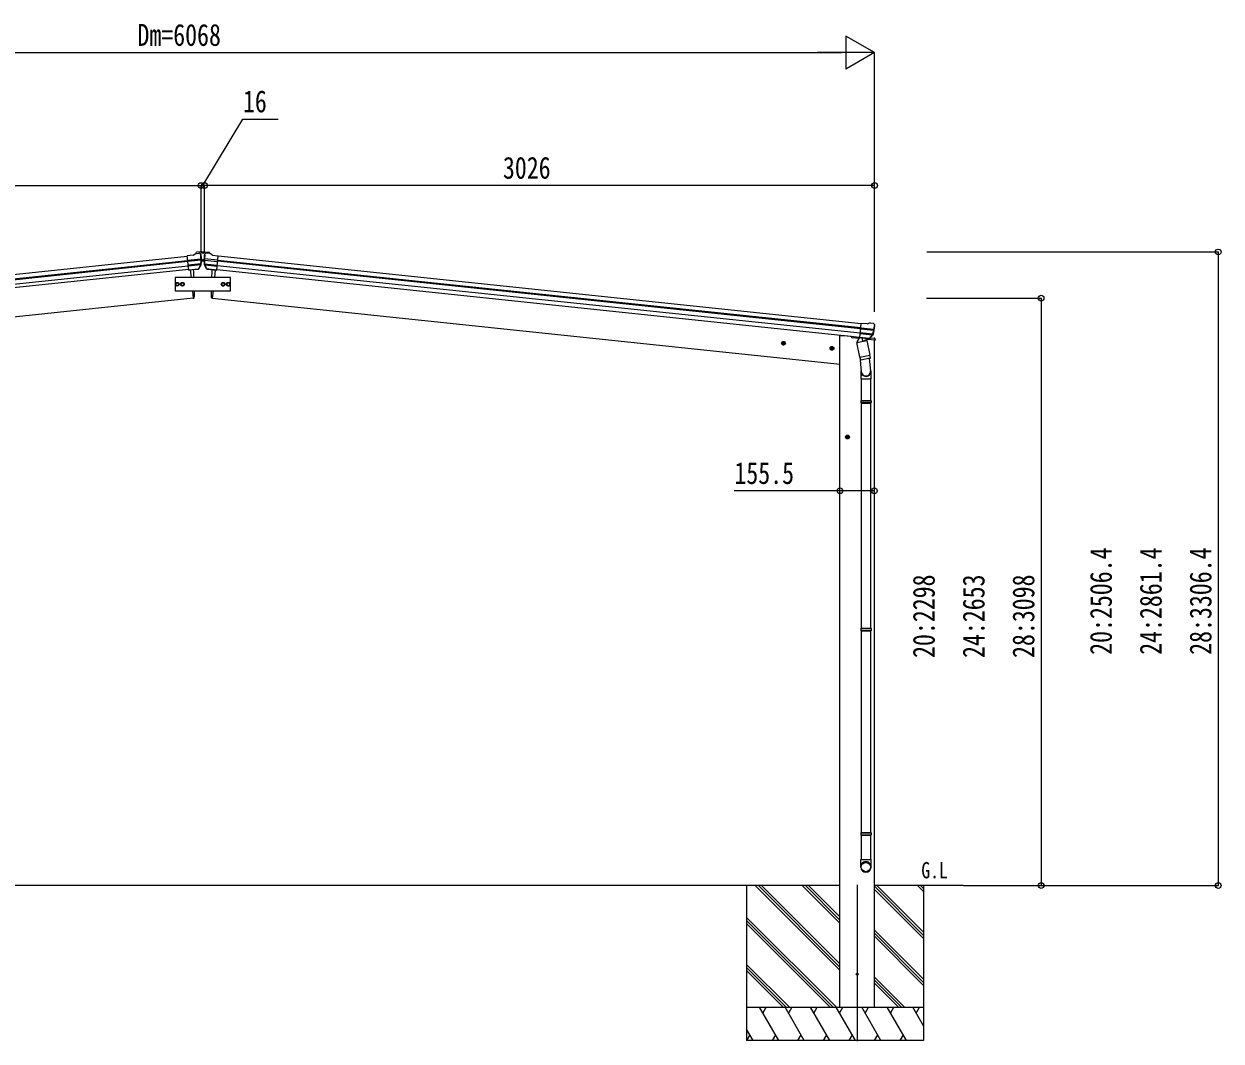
# Model space of a CAD drawing. Units: millimetres, scale not verified. Extents: x -12615 to 12615, y -8910 to 8910.
# Drawn here: x -7137 to -1730, y -4471 to 122 of the extents above; entities that cross this region are included whole.
import ezdxf
from ezdxf.enums import TextEntityAlignment as Align

# ---------------------------------------------------------------- set-up
doc = ezdxf.new("R2010")
doc.units = ezdxf.units.MM
doc.header["$LTSCALE"] = 30
for name, color, linetype in [('0-2_USER1', 3, 'Continuous'), ('0-3_YKK_12', 2, 'Continuous'), ('0-4_YKK_13', 4, 'Continuous'), ('0-5_YKK_A1', 4, 'Continuous'), ('0-6_YKK_D', 6, 'Continuous')]:
    doc.layers.add(name, color=color, linetype=linetype)
doc.styles.add('ＭＳ ゴシック', font='')
doc.styles.get('ＭＳ ゴシック').set_extended_font_data('MS Gothic')

msp = doc.modelspace()

# ---------------------------------------------------------------- linework, layer by layer
at = {"layer": '0-3_YKK_12'}
msp.add_line((-3373.67, -3766.39), (-3373.67, -4471.39), dxfattribs=at)
at = {"layer": '0-4_YKK_13'}
for p, q in [((-6333.43, -906.54), (-6357.57, -908.65)), ((-6346.73, -913.08), (-6346.74, -913.08)), ((-6343.07, -914.17), (-6343.07, -914.17)), ((-6343.07, -914.17), (-6338.75, -917.67)), ((-6338.75, -917.67), (-6337.89, -918.36)), ((-6333.43, -906.54), (-6325.43, -906.54)), ((-6328.17, -911.26), (-6327.33, -911.26)), ((-6325.43, -906.54), (-6301.29, -908.65)), ((-6320.53, -917.67), (-6321.39, -918.36)), ((-6316.21, -914.17), (-6320.53, -917.67)), ((-6316.21, -914.17), (-6316.21, -914.17)), ((-6312.55, -913.08), (-6312.54, -913.08)), ((-6297.93, -914.48), (-6301.29, -908.65)), ((-6297.93, -914.69), (-6297.93, -914.48)), ((-6373.05, -921.88), (-6399.57, -924.67)), ((-6392.79, -989.22), (-6399.57, -924.67)), ((-6397.41, -945.2), (-6337.67, -938.92)), ((-6337.19, -944.79), (-6396.8, -951.05)), ((-6338.03, -961.54), (-6395.07, -967.54)), ((-6339.42, -966.2), (-6394.6, -972)), ((-6347.98, -982.78), (-6338.53, -964.48)), ((-6346.93, -983.21), (-6336.81, -964.95)), ((-6336.5, -922.06), (-6336.81, -920.21)), ((-6335.45, -948.04), (-6323.41, -948.04)), ((-6328.17, -943.96), (-6327.33, -943.96)), ((-6322.78, -922.06), (-6322.47, -920.21)), ((-6312.35, -983.21), (-6322.47, -964.95)), ((-6322.08, -944.79), (-6262.48, -951.05)), ((-6261.87, -945.2), (-6321.6, -938.92)), ((-6321.25, -961.54), (-6264.21, -967.54)), ((-6311.3, -982.78), (-6320.75, -964.48)), ((-6319.86, -966.2), (-6264.68, -972)), ((-6286.23, -921.88), (-6259.71, -924.67)), ((-6266.49, -989.22), (-6259.71, -924.67)), ((-6349.43, -984.44), (-6392.81, -989)), ((-6392.79, -989.22), (-6382.84, -988.18)), ((-6385.9, -988.5), (-6382.24, -1023.33)), ((-6382.84, -988.18), (-6382.57, -988.24)), ((-6382.57, -988.24), (-6357.24, -985.58)), ((-6357.24, -985.58), (-6356.98, -985.46)), ((-6356.98, -985.46), (-6349.29, -984.65)), ((-6302.3, -985.46), (-6309.99, -984.65)), ((-6309.85, -984.44), (-6266.47, -989)), ((-6302.04, -985.58), (-6302.3, -985.46)), ((-6276.71, -988.24), (-6302.04, -985.58)), ((-6273.37, -988.5), (-6277.04, -1023.33)), ((-6276.44, -988.18), (-6276.71, -988.24)), ((-6266.49, -989.22), (-6276.44, -988.18)), ((-6375.94, -1083.33), (-6372.51, -1115.89)), ((-6372.51, -1115.89), (-6370.46, -1115.6)), ((-6286.76, -1115.89), (-6288.82, -1115.6)), ((-6283.34, -1083.33), (-6286.76, -1115.89)), ((-3362.41, -1294.45), (-3355.62, -1229.9)), ((-3329.1, -1232.69), (-3355.62, -1229.9)), ((-3301.53, -1229.55), (-3301.53, -1229.55)), ((-3298.17, -1231.38), (-3298.17, -1231.38)), ((-3298.17, -1231.38), (-3294.67, -1235.7)), ((-3294.67, -1235.7), (-3293.98, -1236.56)), ((-3293.39, -1240.46), (-3293.31, -1238.59)), ((-3400.65, -1287.51), (-3400.23, -1290.74)), ((-3366.53, -1298.13), (-3395.79, -1295.06)), ((-3363.17, -1293.06), (-3374.37, -1309.98)), ((-3362.24, -1292.87), (-3363.17, -1293.06)), ((-3362.41, -1294.45), (-3352.46, -1295.5)), ((-3319.01, -1298.79), (-3362.38, -1294.23)), ((-3305.42, -1283.03), (-3360.6, -1277.23)), ((-3358.86, -1294.92), (-3360.43, -1294.75)), ((-3303.1, -1278.76), (-3360.13, -1272.77)), ((-3321.32, -1298.86), (-3358.86, -1294.92)), ((-3298.79, -1262.55), (-3358.4, -1256.28)), ((-3357.78, -1250.43), (-3298.04, -1256.71)), ((-3352.72, -1295.95), (-3349.8, -1310.3)), ((-3352.46, -1295.5), (-3352.21, -1295.62)), ((-3352.21, -1295.62), (-3326.88, -1298.28)), ((-3317.24, -1297.47), (-3304.2, -1281.53)), ((-3316.3, -1298.11), (-3302.61, -1282.35)), ((-3313.19, -1294.69), (-3296.34, -1296.46)), ((-3374.62, -1316.52), (-3329.74, -1307.39)), ((-3361.26, -1382.18), (-3374.62, -1316.52)), ((-3374.37, -1309.98), (-3373.1, -1316.21)), ((-3323.58, -1301.19), (-3348.33, -1310.94)), ((-3331.92, -1304.47), (-3331.26, -1307.7)), ((-3329.74, -1307.39), (-3316.38, -1373.05)), ((-3326.88, -1298.28), (-3326.61, -1298.22)), ((-3326.61, -1298.22), (-3318.91, -1299.02)), ((-3292.78, -1305.89), (-3326.51, -1302.34)), ((-3323.12, -1299.33), (-3322.97, -1300.06)), ((-3319.76, -1299.03), (-3321.32, -1298.86)), ((-3293.68, -1299.05), (-3292.78, -1305.89)), ((-3361.7, -1380.04), (-3355.05, -1447.78)), ((-3361.26, -1382.18), (-3316.38, -1373.05)), ((-3361.25, -1382.17), (-3358.71, -1394.65)), ((-3315.45, -1387.65), (-3356.41, -1395.99)), ((-3318.79, -1388.33), (-3313.23, -1444.06)), ((-3313.9, -1385.29), (-3316.4, -1373.05)), ((-3314.12, -1386.69), (-3314.12, -1386.69)), ((-3357.08, -1446.56), (-3357.08, -1481.22)), ((-3311.08, -1481.22), (-3311.08, -1446.87)), ((-3357.08, -1481.22), (-3311.08, -1481.22)), ((-3355.08, -1481.22), (-3355.08, -1577.96)), ((-3313.08, -1481.22), (-3313.08, -1577.96)), ((-3357.08, -1579.96), (-3356.08, -1577.96)), ((-3357.08, -1579.96), (-3311.08, -1579.96)), ((-3357.08, -1579.96), (-3357.08, -1587.96)), ((-3357.08, -1587.96), (-3311.08, -1587.96)), ((-3357.08, -1587.96), (-3356.08, -1589.96)), ((-3356.08, -1577.96), (-3312.08, -1577.96)), ((-3356.08, -1589.96), (-3312.08, -1589.96)), ((-3355.08, -1589.96), (-3355.08, -2606.65)), ((-3313.08, -1589.96), (-3313.08, -2606.65)), ((-3311.08, -1579.96), (-3312.08, -1577.96)), ((-3357.08, -2608.65), (-3356.08, -2606.65)), ((-3357.08, -2608.65), (-3311.08, -2608.65)), ((-3357.08, -2608.65), (-3357.08, -2616.65)), ((-3357.08, -2616.65), (-3311.08, -2616.65)), ((-3357.08, -2616.65), (-3356.08, -2618.65)), ((-3356.08, -2606.65), (-3312.08, -2606.65)), ((-3356.08, -2618.65), (-3312.08, -2618.65)), ((-3355.08, -2618.65), (-3355.08, -3529.34)), ((-3313.08, -2618.65), (-3313.08, -3529.34)), ((-3311.08, -2608.65), (-3312.08, -2606.65)), ((-3357.08, -3531.34), (-3356.08, -3529.34)), ((-3357.08, -3531.34), (-3311.08, -3531.34)), ((-3357.08, -3531.34), (-3357.08, -3539.34)), ((-3357.08, -3539.34), (-3311.08, -3539.34)), ((-3357.08, -3539.34), (-3356.08, -3541.34)), ((-3356.08, -3529.34), (-3312.08, -3529.34)), ((-3356.08, -3541.34), (-3312.08, -3541.34)), ((-3355.08, -3541.34), (-3355.08, -3651.34)), ((-3313.08, -3541.34), (-3313.08, -3651.34)), ((-3311.08, -3531.34), (-3312.08, -3529.34)), ((-3357.08, -3685.48), (-3357.08, -3651.34)), ((-3357.08, -3651.34), (-3311.08, -3651.34)), ((-3311.08, -3685.48), (-3311.08, -3651.34))]:
    msp.add_line(p, q, dxfattribs=at)
for points in [[(-6373.05, -921.88), (-6361.45, -914.91), (-6361.45, -914.91)], [(-6360.93, -914.66), (-6360.93, -914.48), (-6357.57, -908.65)], [(-6360.22, -914.5), (-6360.22, -914.5), (-6346.74, -913.08)], [(-6330.69, -910.42), (-6331.53, -910.42), (-6331.53, -911.26), (-6330.69, -911.26)], [(-6329.01, -909.58), (-6329.01, -908.74), (-6329.85, -908.74), (-6329.85, -909.58)], [(-6329.85, -912.1), (-6329.85, -912.94), (-6329.01, -912.94), (-6329.01, -912.1)], [(-6327.33, -911.26), (-6327.33, -910.42), (-6328.17, -910.42)], [(-6299.06, -914.5), (-6299.06, -914.5), (-6312.54, -913.08)], [(-6286.23, -921.88), (-6297.83, -914.91), (-6297.83, -914.91)], [(-6330.69, -943.12), (-6331.53, -943.12), (-6331.53, -943.96), (-6330.69, -943.96)], [(-6329.01, -942.28), (-6329.01, -941.44), (-6329.85, -941.44), (-6329.85, -942.28)], [(-6329.85, -944.8), (-6329.85, -945.64), (-6329.01, -945.64), (-6329.01, -944.8)], [(-6327.33, -943.96), (-6327.33, -943.12), (-6328.17, -943.12)], [(-3329.1, -1232.69), (-3316.31, -1228.28), (-3316.31, -1228.28)], [(-3315.02, -1228.13), (-3315.02, -1228.13), (-3301.53, -1229.55)], [(-3311.08, -1579.96), (-3311.08, -1587.96), (-3312.08, -1589.96)], [(-3311.08, -2608.65), (-3311.08, -2616.65), (-3312.08, -2618.65)], [(-3311.08, -3531.34), (-3311.08, -3539.34), (-3312.08, -3541.34)]]:
    msp.add_lwpolyline(points, dxfattribs=at)
for points in [[(-6204.64, -1083.33), (-6204.64, -1023.33), (-6454.64, -1023.33), (-6454.64, -1083.33)], [(-6452.64, -1053.34), (-6448.89, -1046.84), (-6441.39, -1046.84), (-6437.63, -1053.34), (-6441.39, -1059.84), (-6448.89, -1059.84)], [(-6429.14, -1053.34), (-6425.39, -1046.84), (-6417.89, -1046.84), (-6414.13, -1053.34), (-6417.89, -1059.84), (-6425.39, -1059.84)], [(-6230.13, -1053.33), (-6233.89, -1046.83), (-6241.39, -1046.83), (-6245.14, -1053.33), (-6241.39, -1059.83), (-6233.89, -1059.83)], [(-6206.63, -1053.33), (-6210.39, -1046.83), (-6217.89, -1046.83), (-6221.64, -1053.33), (-6217.89, -1059.83), (-6210.39, -1059.83)]]:
    msp.add_lwpolyline(points, close=True, dxfattribs=at)
for centre, radius in [((-6329.43, -910.84), 3.5), ((-6329.43, -943.54), 3.5), ((-6445.14, -1053.34), 8.5), ((-6445.14, -1053.34), 7.7), ((-6445.14, -1053.34), 6.5), ((-6421.64, -1053.34), 8.5), ((-6421.64, -1053.34), 7.7), ((-6421.64, -1053.34), 6.5), ((-6237.64, -1053.33), 8.5), ((-6237.64, -1053.33), 7.7), ((-6237.64, -1053.33), 6.5), ((-6214.14, -1053.33), 8.5), ((-6214.14, -1053.33), 7.7), ((-6214.14, -1053.33), 6.5), ((-3373.67, -4168.89), 4.5)]:
    msp.add_circle(centre, radius, dxfattribs=at)
for centre, radius, start, end in [((-6359.9, -917.48), 3, 96.02369, 120.97631), ((-6346.21, -918.05), 5, 51.04426, 95.95574), ((-6330.69, -909.58), 0.84, 270, 0), ((-6330.69, -912.1), 0.84, 0, 90), ((-6328.17, -909.58), 0.84, 180, 270), ((-6328.17, -912.1), 0.84, 90, 180), ((-6313.07, -918.05), 5, 84.04426, 128.95574), ((-6299.37, -917.48), 3, 59.02369, 83.97631), ((-6530.05, -943.71), 192.44, 1.4271, 6.57578), ((-6341.2, -963.1), 3, 332.69111, 354.20009), ((-6537.39, -943.18), 200.2, 354.20009, 359.53883), ((-6292.4, -936.81), 45.32, 182.67122, 185.64518), ((-6337.01, -946.13), 1.35, 95.1605, 97.91927), ((-6334.4, -944.57), 2.74, 179.02151, 184.43412), ((-6339.43, -963.5), 3, 331, 354.13916), ((-6537.39, -943.18), 202, 354.13916, 6), ((-6330.69, -942.28), 0.84, 270, 0), ((-6330.69, -944.8), 0.84, 0, 90), ((-6328.17, -942.28), 0.84, 180, 270), ((-6328.17, -944.8), 0.84, 90, 180), ((-6121.89, -943.18), 202, 174, 185.86084), ((-6319.85, -963.5), 3, 185.86084, 209), ((-6324.88, -944.57), 2.74, 355.56588, 0.97849), ((-6322.27, -946.13), 1.35, 82.08073, 84.8395), ((-6121.89, -943.18), 200.2, 180.46117, 185.79991), ((-6366.88, -936.81), 45.32, 354.35482, 357.32878), ((-6129.22, -943.71), 192.44, 173.42422, 178.5729), ((-6318.08, -963.1), 3, 185.79991, 207.30889), ((-7267.12, -1075.68), 900, 3.33427, 5.64987), ((-6349.55, -981.76), 2.99, 285.2717, 331.00739), ((-6309.73, -981.76), 2.99, 208.99261, 254.7283), ((-5392.16, -1075.68), 900, 174.35013, 176.66573), ((-6370.88, -1112.63), 3, 278, 357.63919), ((-7267.12, -1075.68), 900, 357.63919, 359.51266), ((-5392.16, -1075.68), 900, 180.48734, 182.36081), ((-6288.4, -1112.63), 3, 182.36081, 262), ((-3315.33, -1231.12), 3, 84.02369, 108.97631), ((-3494.28, -1219.35), 202, 342.13916, 354), ((-3302.06, -1234.52), 5, 39.04426, 83.95574), ((-3487.21, -1221.4), 192.44, 349.4271, 354.57578), ((-3395.27, -1290.09), 5, 187.5, 264), ((-3360.37, -1294.26), 0.5, 228.73754, 264), ((-3353.31, -1296.11), 0.604, 15.29405, 86.90158), ((-3306.52, -1279.63), 3, 320.69111, 342.20009), ((-3494.28, -1219.35), 200.2, 342.20009, 347.53883), ((-3304.87, -1280.38), 3, 319, 342.13916), ((-3298.89, -1263.9), 1.35, 83.1605, 85.91927), ((-3296.02, -1262.91), 2.74, 167.02151, 172.43412), ((-3253.32, -1264.05), 45.32, 170.67122, 173.64518), ((-3296.65, -1299.45), 3, 7.5, 84), ((-3348.81, -1310.02), 1.03, 195.53431, 297.46103), ((-3323.95, -1300.26), 1, 291.5, 11.5), ((-3322.63, -1299.23), 0.5, 84, 191.5), ((-3319.71, -1298.53), 0.5, 264, 299.26246), ((-3318.56, -1296.14), 2.99, 273.2717, 319.00739), ((-3356.81, -1394.03), 2, 198.03157, 281.5), ((-3315.85, -1385.69), 2, 281.5, 330.09038), ((-3315.81, -1385.72), 1.95, 330.02234, 12.45983), ((-3341.08, -1446.87), 30, 0, 2.54858)]:
    msp.add_arc(centre, radius, start, end, dxfattribs=at)
for centre, major_axis, ratio, start_param, end_param in [((-6338.76, -921.67), (-0.87, 5.91), 0.020485, 0.671432, 1.5691306), ((-6344.15, -917.15), (5.88, -1.31), 0.24881, 0.460585, 0.4641038), ((-6339.77, -920.7), (-2.34, 1.9), 0.995767, 3.9859716, 4.712389), ((-6319.5, -920.7), (2.34, 1.9), 0.995767, 1.5707963, 2.2972137), ((-6315.13, -917.15), (-5.88, -1.31), 0.24881, 5.8190815, 5.8226003), ((-6320.52, -921.67), (0.87, 5.91), 0.020485, 4.7140547, 5.6117533), ((-6535.08, -965.12), (-20.92, 199.05), 0.994373, 4.7113789, 4.7277536), ((-6124.19, -965.12), (20.92, 199.05), 0.994373, 1.5554317, 1.5718064), ((-6349.75, -981.46), (-0.11, 3), 0.642905, 3.2459383, 4.203928), ((-6349.61, -981.66), (1.66, -2.51), 0.997631, 5.8041905, 5.8929484), ((-6349.68, -981.55), (3.53, -2.11), 0.650902, 5.2561448, 5.3289554), ((-6347.31, -981.2), (1.08, 3.13), 0.040856, 2.1135035, 2.1416249), ((-6311.97, -981.2), (-1.08, 3.13), 0.040856, 4.1415604, 4.1696818), ((-6309.53, -981.46), (0.11, 3), 0.642905, 2.0792573, 3.037247), ((-6309.6, -981.55), (-3.53, -2.11), 0.650902, 0.9542299, 1.0270405), ((-6309.67, -981.66), (-1.66, -2.51), 0.997631, 0.3902369, 0.4789948), ((-3295.52, -1239.61), (0.38, 5.97), 0.020485, 0.671432, 1.5691306), ((-3299.85, -1234.07), (5.48, -2.51), 0.24881, 0.460585, 0.4641038), ((-3296.31, -1238.45), (-1.9, 2.34), 0.995767, 3.9859716, 4.712389), ((-3318.69, -1295.81), (0.51, 2.96), 0.642905, 3.2459383, 4.203928), ((-3316.26, -1296.06), (1.71, 2.84), 0.040856, 2.1135035, 2.1416249), ((-3496.59, -1241.3), (20.92, 199.05), 0.994373, 4.7113789, 4.7277536), ((-3318.61, -1296.03), (1.1, -2.8), 0.997631, 5.8041905, 5.8929484), ((-3318.65, -1295.91), (3.02, -2.79), 0.650902, 5.2561448, 5.3289554), ((-3334.08, -1446.56), (-23, 0), 0.996195, 5.9588909, 9.9444346), ((-3334.08, -1446.56), (-21, 0), 0.996195, 0.0583862, 3.2616355), ((-3334.08, -3683.74), (23, 0), 0.996195, 6.2831853, 9.424778), ((-3334.08, -3685.48), (23, 0), 0.996195, 6.2831853, 9.424778), ((-3334.08, -3685.48), (0, -23.43), 0.981806, 4.712389, 7.8539816)]:
    msp.add_ellipse(centre, major_axis=major_axis, ratio=ratio, start_param=start_param, end_param=end_param, dxfattribs=at)
msp.add_ellipse((-3334.08, -3685.48), major_axis=(-21, 0), ratio=0.996195, dxfattribs=at)
at = {"layer": '0-5_YKK_A1'}
for p, q in [((-9303.45, -1231.89), (-6399.36, -926.66)), ((-9301.46, -1250.79), (-6397.38, -945.55)), ((-9301.03, -1254.96), (-6396.94, -949.73)), ((-9298.93, -1274.82), (-6394.85, -969.59)), ((-3360.35, -1274.82), (-6264.43, -969.59)), ((-3358.25, -1254.96), (-6262.34, -949.73)), ((-3357.82, -1250.79), (-6261.9, -945.55)), ((-3355.83, -1231.89), (-6259.92, -926.66)), ((-6393.09, -986.33), (-9297.17, -1291.56)), ((-6385.9, -988.5), (-6382.24, -1023.33)), ((-6273.37, -988.5), (-6277.04, -1023.33)), ((-6266.19, -986.33), (-3362.1, -1291.56)), ((-6372.51, -1115.89), (-9208.35, -1413.95)), ((-6375.94, -1083.33), (-6372.51, -1115.89)), ((-6283.34, -1083.33), (-6286.76, -1115.89)), ((-6286.76, -1115.89), (-3450.92, -1413.95)), ((-3716.37, -1318.68), (-3696.48, -1320.77)), ((-3712.5, -1315.31), (-3705.64, -1312.26)), ((-3707.47, -1329.67), (-3705.38, -1309.78)), ((-3700.35, -1324.14), (-3707.21, -1327.19)), ((-3705.64, -1312.26), (-3699.57, -1316.67)), ((-3699.57, -1316.67), (-3700.35, -1324.14)), ((-3497.58, -1341.67), (-3477.68, -1343.77)), ((-3493.7, -1338.31), (-3486.85, -1335.26)), ((-3488.68, -1352.67), (-3486.58, -1332.77)), ((-3481.56, -1347.13), (-3488.41, -1350.18)), ((-3486.85, -1335.26), (-3480.77, -1339.67)), ((-3480.77, -1339.67), (-3481.56, -1347.13)), ((-3295.92, -4318.89), (-3295.92, -1305.55)), ((-3427.41, -1743.45), (-3407.41, -1743.45)), ((-3423.91, -1739.69), (-3417.41, -1735.94)), ((-3417.41, -1753.45), (-3417.41, -1733.45)), ((-3417.41, -1735.94), (-3410.91, -1739.69)), ((-3410.91, -1747.2), (-3417.41, -1750.95)), ((-3410.91, -1739.69), (-3410.91, -1747.2)), ((-3451.42, -3768.89), (-9207.85, -3768.89)), ((-3873.67, -3768.89), (-3873.67, -4468.89)), ((-3451.42, -4151.16), (-3833.69, -3768.89)), ((-3451.42, -4137.01), (-3819.55, -3768.89)), ((-3451.42, -4122.87), (-3805.41, -3768.89)), ((-3451.42, -3939.02), (-3621.56, -3768.89)), ((-3451.42, -3924.88), (-3607.41, -3768.89)), ((-3451.42, -3910.74), (-3593.27, -3768.89)), ((-2895.07, -3768.89), (-3295.92, -3768.89)), ((-3073.67, -3994.26), (-3295.92, -3772.02)), ((-3073.67, -3980.12), (-3284.91, -3768.89)), ((-3073.67, -3796.28), (-3101.06, -3768.89)), ((-3073.67, -3782.13), (-3086.91, -3768.89)), ((-3073.67, -3768.89), (-3073.67, -4468.89)), ((-3073.67, -4008.41), (-3295.92, -3786.16)), ((-3467.53, -4318.89), (-3873.67, -3912.76)), ((-3481.68, -4318.89), (-3873.67, -3926.9)), ((-3495.82, -4318.89), (-3873.67, -3941.04)), ((-3073.67, -4192.25), (-3295.92, -3970.01)), ((-3073.67, -4206.4), (-3295.92, -3984.15)), ((-3073.67, -4220.54), (-3295.92, -3998.29)), ((-3679.67, -4318.89), (-3873.67, -4124.89)), ((-3693.81, -4318.89), (-3873.67, -4139.03)), ((-3707.95, -4318.89), (-3873.67, -4153.17)), ((-3159.17, -4318.89), (-3295.92, -4182.14)), ((-3173.31, -4318.89), (-3295.92, -4196.28)), ((-3187.45, -4318.89), (-3295.92, -4210.42)), ((-3873.67, -4318.89), (-3073.67, -4318.89)), ((-3728.29, -4468.89), (-3814.89, -4318.89)), ((-3799.89, -4344.88), (-3784.89, -4318.89)), ((-3612.82, -4468.89), (-3699.42, -4318.89)), ((-3669.42, -4318.89), (-3684.42, -4344.88)), ((-3497.35, -4468.89), (-3583.95, -4318.89)), ((-3568.95, -4344.88), (-3553.95, -4318.89)), ((-3381.88, -4468.89), (-3468.48, -4318.89)), ((-3453.48, -4344.88), (-3438.48, -4318.89)), ((-3266.41, -4468.89), (-3353.01, -4318.89)), ((-3338.01, -4344.88), (-3323.01, -4318.89)), ((-3150.94, -4468.89), (-3237.54, -4318.89)), ((-3222.54, -4344.88), (-3207.54, -4318.89)), ((-3073.67, -4402.73), (-3122.08, -4318.89)), ((-3107.07, -4344.87), (-3092.07, -4318.89)), ((-3843.76, -4468.89), (-3873.67, -4417.08)), ((-3858.76, -4442.91), (-3873.67, -4468.75)), ((-3073.67, -4468.89), (-3873.67, -4468.89)), ((-3743.29, -4442.91), (-3758.29, -4468.89)), ((-3627.82, -4442.92), (-3642.82, -4468.89)), ((-3512.35, -4442.91), (-3527.35, -4468.89)), ((-3396.88, -4442.91), (-3411.88, -4468.89)), ((-3281.41, -4442.91), (-3296.41, -4468.89)), ((-3165.94, -4442.91), (-3180.94, -4468.89))]:
    msp.add_line(p, q, dxfattribs=at)
for points in [[(-3451.42, -4318.89), (-3451.42, -1284.89), (-3431.42, -1284.89), (-3400.57, -1288.14)], [(-3707.21, -1327.19), (-3713.28, -1322.78), (-3712.5, -1315.31)], [(-3488.41, -1350.18), (-3494.49, -1345.77), (-3493.7, -1338.31)], [(-3417.41, -1750.95), (-3423.91, -1747.2), (-3423.91, -1739.69)]]:
    msp.add_lwpolyline(points, dxfattribs=at)
for centre, radius in [((-3706.42, -1319.72), 8.5), ((-3706.42, -1319.72), 7.7), ((-3706.42, -1319.72), 6.5), ((-3487.63, -1342.72), 8.5), ((-3487.63, -1342.72), 7.7), ((-3487.63, -1342.72), 6.5), ((-3417.41, -1743.45), 8.5), ((-3417.41, -1743.45), 7.7), ((-3417.41, -1743.45), 6.5)]:
    msp.add_circle(centre, radius, dxfattribs=at)
at = {"layer": '0-6_YKK_D'}
for p, q in [((-3295.21, -7.28), (-3425.11, 67.72)), ((-3425.11, 67.72), (-3425.11, -82.28)), ((-9213.65, -7.28), (-3445.21, -7.28)), ((-3295.21, -7.28), (-3555.01, -7.28)), ((-3295.21, -7.28), (-3425.11, -82.28)), ((-3295.21, -857.54), (-3295.21, -6.28)), ((-9363.85, -607.28), (-6337.47, -607.28)), ((-6337.47, -859.74), (-6337.47, -606.28)), ((-6337.47, -912.74), (-6337.47, -606.28)), ((-6321.39, -607.28), (-6337.47, -607.28)), ((-6321.39, -912.74), (-6321.39, -606.28)), ((-6321.39, -859.74), (-6321.39, -606.28)), ((-3295.01, -607.28), (-6321.39, -607.28)), ((-3295.01, -1177.91), (-3295.01, -606.28)), ((-3059.26, -907.54), (-1741.78, -907.54)), ((-1742.78, -907.54), (-1742.78, -3768.89)), ((-3060.26, -1115.89), (-2541.78, -1115.89)), ((-2542.78, -1115.89), (-2542.78, -3768.89)), ((-2894.07, -3768.89), (-1741.78, -3768.89)), ((-2810.11, -3768.89), (-2541.78, -3768.89))]:
    msp.add_line(p, q, dxfattribs=at)
for points in [[(-6329.43, -607.28), (-6149.1, -307.28), (-5988.7, -307.28)], [(-3295.92, -1986.05), (-3451.42, -1986.05), (-3929.22, -1986.05)]]:
    msp.add_lwpolyline(points, dxfattribs=at)
for centre in [(-6337.47, -607.28), (-6337.47, -607.28), (-6321.39, -607.28), (-6321.39, -607.28), (-3295.01, -607.28), (-1742.78, -907.54), (-2542.78, -1115.89), (-3451.42, -1986.05), (-3295.92, -1986.05), (-2542.78, -3768.89), (-1742.78, -3768.89)]:
    msp.add_circle(centre, 12.75, dxfattribs=at)

# ---------------------------------------------------------------- texts
at = {"layer": '0-2_USER1', "style": 'ＭＳ ゴシック', "width": 0.8}
msp.add_text('G.L', height=73.31, dxfattribs=at).set_placement((-3083.94, -3758.29), align=Align.BOTTOM_LEFT)
at = {"layer": '0-6_YKK_D', "style": 'ＭＳ ゴシック', "width": 0.8}
for s, p in [('Dm=6068', (-6624.63, -6.28)), ('16', (-6148.1, -306.28)), ('3026', (-4973.8, -606.28)), ('155.5', (-3928.22, -1985.05))]:
    msp.add_text(s, height=98.97, dxfattribs=at).set_placement(p, align=Align.BOTTOM_LEFT)
for s, p in [('20:2506.4', (-2193.78, -2727.02)), ('24:2861.4', (-1968.78, -2727.02)), ('28:3306.4', (-1743.78, -2727.02)), ('20:2298', (-2993.78, -2741.19)), ('24:2653', (-2768.78, -2741.19)), ('28:3098', (-2543.78, -2741.19))]:
    msp.add_text(s, height=98.97, rotation=90, dxfattribs=at).set_placement(p, align=Align.BOTTOM_LEFT)

doc.saveas('drawing.dxf')
